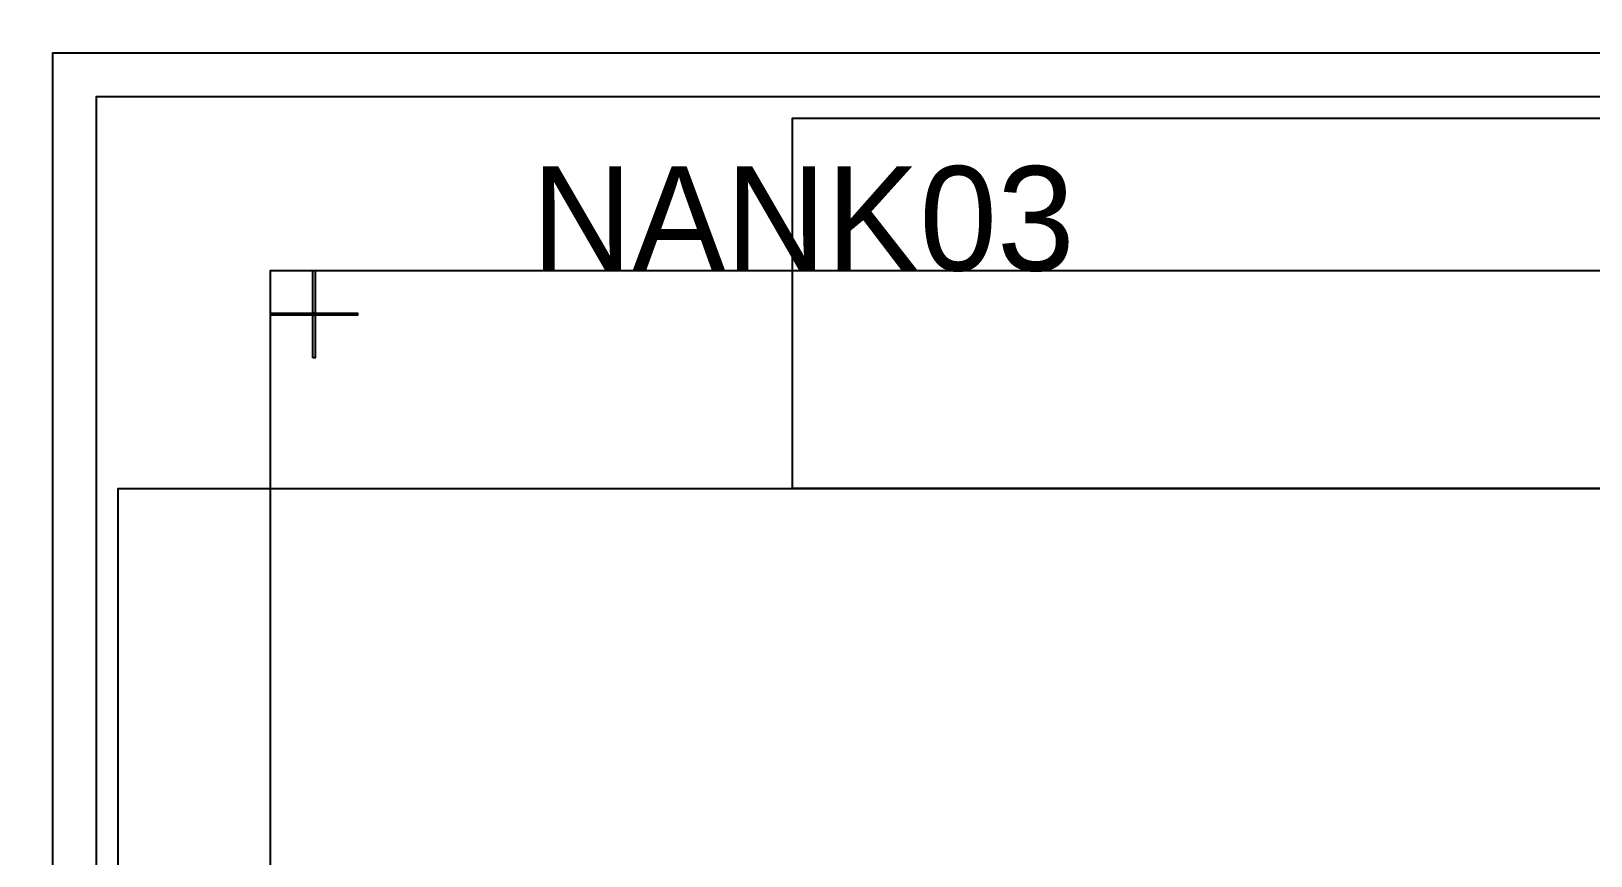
# Model space of a CAD drawing. Extents: x -50000 to 50000, y -50000 to 50000.
# Drawn here: x 21650 to 25235, y -30744 to -28850 of the extents above; entities that cross this region are included whole.
import ezdxf

# ---------------------------------------------------------------- set-up
doc = ezdxf.new("R2010")
doc.units = 0
for name, color, linetype in [('BASEMETAL3', 16, 'CONTINUOUS'), ('FRAME', 14, 'CONTINUOUS'), ('LABEL1', 9, 'CONTINUOUS'), ('MARKERS', 8, 'CONTINUOUS'), ('XOR', 5, 'CONTINUOUS')]:
    doc.layers.add(name, color=color, linetype=linetype)

# ---------------------------------------------------------------- blocks, each defined once
blk = doc.blocks.new('CHIP_RESONATOR')
at = {"layer": 'BASEMETAL3'}
for points in [[(1700, 6000), (1700, 6850), (5300, 6850), (5300, 6000)], [(150, 1000), (150, 6000), (6850, 6000), (6850, 1000)]]:
    blk.add_lwpolyline(points, close=True, dxfattribs=at)
at = {"layer": 'FRAME'}
for points in [[(0, 0), (0, 7000), (7000, 7000), (7000, 0)], [(500, 500), (500, 6500), (6500, 6500), (6500, 500)]]:
    blk.add_lwpolyline(points, close=True, dxfattribs=at)
at = {"layer": 'MARKERS'}
for points in [[(597.5, 6402.5), (597.5, 6500), (602.5, 6500), (602.5, 6402.5)], [(500, 6397.5), (500, 6402.5), (700, 6402.5), (700, 6397.5)], [(597.5, 6300), (597.5, 6397.5), (602.5, 6397.5), (602.5, 6300)]]:
    blk.add_lwpolyline(points, close=True, dxfattribs=at)
at = {"layer": 'XOR'}
blk.add_lwpolyline([(100, 100), (100, 6900), (6900, 6900), (6900, 100)], close=True, dxfattribs=at)

msp = doc.modelspace()

# ---------------------------------------------------------------- linework, layer by layer
at = {"layer": 'FRAME'}
for radius in [50000, 49000]:
    msp.add_circle((0, 0), radius, dxfattribs=at)

# ---------------------------------------------------------------- block references
msp.add_blockref('CHIP_RESONATOR', (21700, -35900))

# ---------------------------------------------------------------- texts
at = {"layer": 'LABEL1'}
msp.add_text('NANK03', height=240, dxfattribs=at).set_placement((22800, -29400))

doc.saveas('drawing.dxf')
